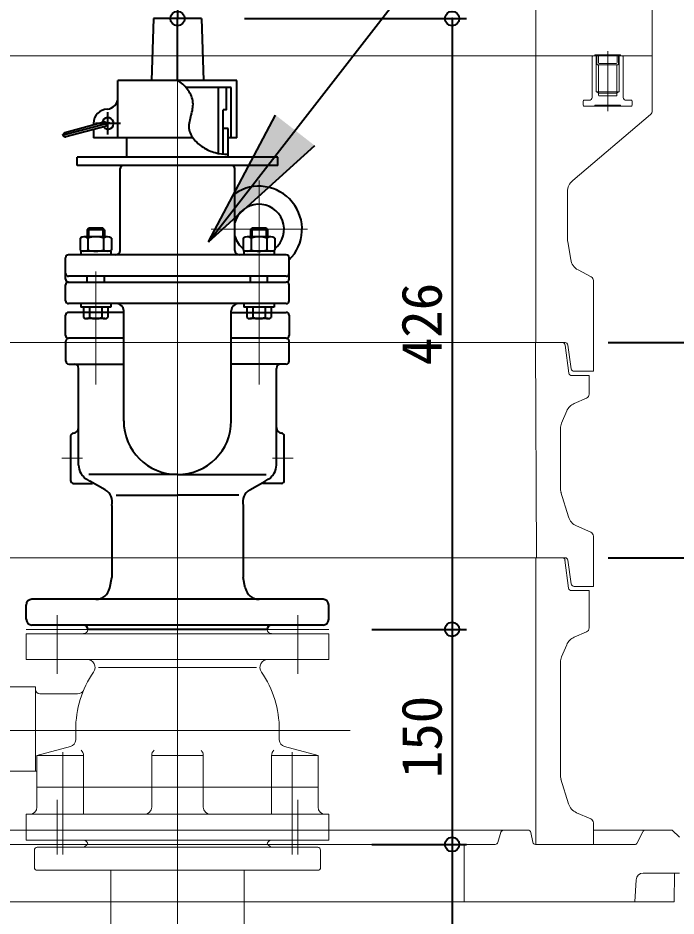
# Model space of a CAD drawing. Units: millimetres at full size, sheet at 1:20. Extents: x -5803 to 5817, y -3160 to 3160.
# Drawn here: x -899 to -440, y 169 to 796 of the extents above; entities that cross this region are included whole.
import ezdxf
from ezdxf.enums import TextEntityAlignment as Align

# ---------------------------------------------------------------- set-up
doc = ezdxf.new("R2010")
doc.units = ezdxf.units.MM
doc.header["$LTSCALE"] = 20
doc.header["$PDMODE"] = 32
doc.header["$PDSIZE"] = 10
for name, color, linetype, lineweight in [('0-7_TEMP01', 3, 'Continuous', 18), ('0-9_躯体', 7, 'Continuous', 9), ('0-A_細線', 7, 'Continuous', 9), ('0-B_消火栓', 2, 'Continuous', 40), ('0-E_寸法', 1, 'Continuous', 40), ('1-3_補修弁', 7, 'Continuous', 9)]:
    doc.layers.add(name, color=color, linetype=linetype, lineweight=lineweight)
doc.styles.add('ＭＳ ゴシック', font='')
doc.styles.get('ＭＳ ゴシック').set_extended_font_data('MS Gothic')

msp = doc.modelspace()

# ---------------------------------------------------------------- linework, layer by layer
at = {"layer": '0-7_TEMP01'}
for p, q in [((-788.07, 925.53), (-788.07, 769.16)), ((-788.08, 369.16), (-788.08, 795.16)), ((-788.08, 794.16), (-788.08, 524.15)), ((-1119.07, 769.16), (-457.06, 769.16)), ((-731.23, 682.33), (-731.23, 539.83)), ((-697.5, 648.2), (-764.64, 648.2)), ((-788.08, 640.65), (-788.08, 420.65)), ((-845.07, 618.66), (-845.07, 539.83)), ((-788.08, 594.15), (-788.08, 244.15)), ((-788.08, 490.65), (-788.08, 240.66)), ((-868.76, 488.46), (-854.4, 488.46)), ((-707.38, 488.46), (-721.75, 488.46)), ((-788.07, 382.55), (-788.07, 198.5)), ((-872.07, 338.15), (-872.07, 379.16)), ((-704.07, 379.16), (-704.07, 338.15)), ((-893.58, 369.16), (-682.58, 369.16)), ((-667.57, 298.65), (-981.46, 298.65)), ((-868.07, 212.15), (-868.07, 283.46)), ((-708.07, 212.15), (-708.07, 283.46)), ((-788.07, 265.65), (-788.07, 115.66)), ((-788.07, 254.16), (-788.07, 154.16)), ((-788.07, 250.66), (-788.07, 150.66)), ((-872.07, 212.15), (-872.07, 250.16)), ((-704.07, 212.15), (-704.07, 250.16)), ((-893.59, 219.15), (-682.59, 219.15)), ((-788.08, 119.16), (-788.08, 217.16)), ((-788.08, 180.02), (-788.08, 21.16))]:
    msp.add_line(p, q, dxfattribs=at)
at = {"layer": '0-9_躯体'}
for p, q in [((-538.07, 819.15), (-538.07, 769.16)), ((-457.06, 819.15), (-457.06, 769.16)), ((-488.06, 772.39), (-488.06, 730.66)), ((-1119.07, 769.16), (-788.07, 769.16)), ((-497.06, 769.16), (-788.07, 769.16)), ((-538.07, 769.16), (-538.07, 569.15)), ((-498.47, 769.16), (-498.97, 768.65)), ((-498.97, 768.65), (-498.97, 740.15)), ((-498.47, 769.16), (-496.07, 769.16)), ((-497.06, 769.9), (-479.06, 769.9)), ((-497.06, 769.9), (-497.06, 769.16)), ((-496.07, 769.16), (-497.06, 769.16)), ((-496.07, 769.16), (-480.07, 769.16)), ((-496.07, 769.16), (-495.62, 768.88)), ((-496.07, 769.16), (-496.07, 744.16)), ((-495.56, 768.65), (-495.56, 763.41)), ((-494.56, 769.9), (-494.56, 764.4)), ((-481.56, 769.9), (-481.56, 764.4)), ((-480.56, 768.65), (-480.56, 763.41)), ((-480.07, 769.16), (-480.52, 768.88)), ((-480.07, 769.16), (-480.07, 744.16)), ((-480.07, 769.16), (-479.06, 769.16)), ((-480.07, 769.16), (-477.67, 769.16)), ((-479.06, 769.9), (-479.06, 769.16)), ((-457.06, 769.16), (-479.06, 769.16)), ((-477.67, 769.16), (-477.17, 768.65)), ((-477.17, 768.65), (-477.17, 740.15)), ((-457.06, 769.16), (-457.06, 730.57)), ((-495.07, 762.91), (-481.06, 762.91)), ((-494.47, 762.91), (-494.47, 743.15)), ((-494.06, 763.9), (-482.06, 763.9)), ((-481.66, 762.91), (-481.66, 743.15)), ((-496.07, 744.16), (-480.07, 744.16)), ((-496.07, 744.16), (-494.47, 743.15)), ((-494.47, 743.15), (-494.47, 741.65)), ((-494.47, 743.15), (-481.66, 743.15)), ((-493.97, 741.15), (-482.16, 741.15)), ((-480.07, 744.16), (-481.66, 743.15)), ((-481.66, 743.15), (-481.66, 741.65)), ((-505.12, 737.65), (-505.12, 734.65)), ((-500.96, 738.15), (-504.62, 738.15)), ((-504.62, 734.15), (-471.52, 734.15)), ((-497.06, 734.65), (-479.06, 734.65)), ((-497.06, 734.65), (-497.06, 734.15)), ((-479.06, 734.65), (-479.06, 734.15)), ((-475.16, 738.15), (-471.52, 738.15)), ((-471.01, 737.65), (-471.01, 734.65)), ((-458.15, 728.26), (-512.46, 682.16)), ((-516.07, 674.47), (-516.07, 640.99)), ((-515.93, 639.34), (-513.88, 627.02)), ((-508.72, 619.84), (-499.65, 615)), ((-1058.33, 569.15), (-788.07, 569.15)), ((-1056.32, 569.15), (-788.07, 569.15)), ((-517.8, 569.15), (-788.07, 569.15)), ((-519.8, 569.15), (-788.07, 569.15)), ((-538.31, 569.15), (-537.81, 419.16)), ((-517.82, 567.43), (-515.08, 547.88)), ((-515.82, 567.43), (-513.5, 550.88)), ((-501.06, 546.15), (-513.1, 546.15)), ((-498.06, 549.15), (-511.51, 549.15)), ((-501.06, 546.15), (-501.06, 533.13)), ((-502.88, 530.38), (-511.38, 526.74)), ((-516.64, 521.48), (-520.25, 513.04)), ((-521.07, 509.11), (-521.07, 467.64)), ((-520.63, 464.74), (-515.4, 447.56)), ((-499.86, 436.94), (-509.84, 441.31)), ((-498.06, 434.19), (-498.06, 399.16)), ((-1058.33, 419.16), (-788.07, 419.16)), ((-517.8, 419.16), (-788.07, 419.16)), ((-538.07, 419.16), (-538.07, 219.15)), ((-515.29, 397.9), (-517.84, 417.42)), ((-515.82, 417.43), (-513.5, 400.88)), ((-501.06, 396.15), (-513.31, 396.15)), ((-498.06, 399.16), (-511.51, 399.16)), ((-501.06, 396.15), (-501.06, 370.13)), ((-502.88, 367.38), (-511.38, 363.74)), ((-516.64, 358.48), (-520.25, 350.05)), ((-521.07, 346.11), (-521.07, 267.64)), ((-515.4, 247.56), (-520.63, 264.73)), ((-499.86, 236.95), (-509.84, 241.31)), ((-498.06, 234.2), (-498.06, 219.15)), ((-1015.55, 229.16), (-560.57, 229.16)), ((-564.63, 220.58), (-562.49, 227.73)), ((-543.71, 229.16), (-560.57, 229.16)), ((-540.38, 220.77), (-541.74, 227.55)), ((-463.06, 229.16), (-498.06, 229.16)), ((-467.51, 220.27), (-463.62, 228.05)), ((-443.06, 229.16), (-463.06, 229.16)), ((-438.06, 224.16), (-443.06, 229.16)), ((-1009.58, 219.15), (-788.07, 219.15)), ((-1009.58, 219.15), (-788.07, 219.15)), ((-566.55, 219.15), (-788.07, 219.15)), ((-588.07, 219.15), (-588.07, 179.16)), ((-498.06, 219.15), (-538.42, 219.15)), ((-469.3, 219.15), (-538.42, 219.15)), ((-468.3, 194.41), (-469.06, 179.16)), ((-438.06, 199.15), (-463.31, 199.15)), ((-441.51, 199.15), (-441.66, 179.16)), ((-1134.47, 179.16), (-788.07, 179.16)), ((-441.66, 179.16), (-788.07, 179.16))]:
    msp.add_line(p, q, dxfattribs=at)
msp.add_lwpolyline([(-498.06, 612.36), (-498.06, 569.15), (-498.06, 549.15)], dxfattribs=at)
for centre, radius, start, end in [((-496.07, 768.65), 0.5, 0, 90), ((-494.06, 764.4), 0.5, 180, 270), ((-482.06, 764.4), 0.5, 270, 0), ((-480.07, 768.65), 0.5, 90, 180), ((-495.07, 763.41), 0.5, 180, 270), ((-481.06, 763.41), 0.5, 270, 0), ((-500.96, 740.15), 2, 270, 0), ((-493.97, 741.65), 0.5, 180, 270), ((-482.16, 741.65), 0.5, 270, 0), ((-475.16, 740.15), 2, 180, 270), ((-504.62, 737.65), 0.5, 90, 180), ((-504.62, 734.65), 0.5, 180, 270), ((-471.52, 737.65), 0.5, 0, 90), ((-471.52, 734.65), 0.5, 270, 0), ((-460.07, 730.57), 3, 309.805, 0), ((-506.06, 674.47), 10, 129.806, 180), ((-506.06, 640.99), 10, 180, 189.462), ((-504.01, 628.66), 10, 189.462, 241.928), ((-501.06, 612.36), 3, 0, 61.927), ((-519.8, 567.15), 2, 7.999, 90), ((-517.8, 567.15), 2, 7.999, 90), ((-513.1, 548.15), 2, 187.999, 270), ((-511.51, 551.15), 2, 187.999, 270), ((-504.06, 533.13), 3, 293.199, 0), ((-507.45, 517.54), 10, 113.199, 156.801), ((-511.06, 509.11), 10, 156.801, 180), ((-511.06, 467.64), 10, 180, 196.928), ((-505.84, 450.48), 10, 196.928, 246.371), ((-501.06, 434.19), 3, 0, 66.371), ((-519.82, 417.15), 2, 7.431, 90), ((-517.8, 417.15), 2, 7.999, 90), ((-511.51, 401.15), 2, 187.999, 270), ((-513.31, 398.15), 2, 187.431, 270), ((-504.06, 370.13), 3, 293.199, 0), ((-507.45, 354.54), 10, 113.199, 156.801), ((-511.06, 346.11), 10, 156.801, 180), ((-511.06, 267.64), 10, 180, 196.928), ((-505.84, 250.47), 10, 196.928, 246.371), ((-501.06, 234.2), 3, 0, 66.371), ((-560.57, 227.15), 2, 90, 163.3), ((-543.71, 227.15), 2, 11.309, 90), ((-461.83, 227.15), 2, 90, 153.435), ((-566.55, 221.15), 2, 270, 343.3), ((-538.42, 221.15), 2, 191.309, 270), ((-469.3, 221.15), 2, 270, 333.435), ((-463.31, 194.16), 5, 90, 177.138)]:
    msp.add_arc(centre, radius, start, end, dxfattribs=at)
at = {"layer": '0-A_細線'}
for p, q in [((-887.87, 215.16), (-887.87, 203.16)), ((-885.87, 217.16), (-690.31, 217.16)), ((-851.09, 219.16), (-853.09, 217.16)), ((-725.09, 219.15), (-723.09, 217.15)), ((-688.31, 215.16), (-688.31, 203.16)), ((-885.87, 201.16), (-690.31, 201.16)), ((-834.58, 37.16), (-834.58, 201.16)), ((-741.58, 37.16), (-741.58, 201.16))]:
    msp.add_line(p, q, dxfattribs=at)
for centre, start, end in [((-885.87, 215.16), 90, 179.998), ((-690.31, 215.16), 0.002, 90), ((-885.87, 203.16), 179.998, 270), ((-690.31, 203.16), 270, 0.002)]:
    msp.add_arc(centre, 2, start, end, dxfattribs=at)
at = {"layer": '0-B_消火栓'}
for p, q in [((-804.82, 795.16), (-806.15, 752.07)), ((-771.33, 795.16), (-804.82, 795.16)), ((-788.08, 752.16), (-788.08, 795.16)), ((-771.33, 795.16), (-770, 752.07)), ((-771.33, 795.16), (-770, 752.07)), ((-746.58, 752.07), (-829.57, 752.07)), ((-829.57, 712.07), (-829.57, 752.07)), ((-806.15, 752.16), (-770, 752.16)), ((-746.58, 712.07), (-746.58, 752.07)), ((-750.58, 747.07), (-782.12, 747.07)), ((-759.57, 701.1), (-759.57, 747.07)), ((-754.03, 747.07), (-753.82, 746.87)), ((-753.82, 731.77), (-753.82, 746.87)), ((-750.58, 712.07), (-750.58, 747.07)), ((-836.58, 714.21), (-836.58, 729.92)), ((-756.32, 700.67), (-756.32, 731.57)), ((-834.95, 722.5), (-868.45, 713.53)), ((-839.38, 722.87), (-866.65, 715.57)), ((-846.58, 722.07), (-846.58, 720.95)), ((-827.75, 722.07), (-845.35, 722.07)), ((-838.6, 719.98), (-865.87, 712.66)), ((-846.58, 717.84), (-846.58, 712.07)), ((-752.83, 718.57), (-756.32, 718.57)), ((-752.83, 698.57), (-752.83, 718.57)), ((-777.43, 712.07), (-846.58, 712.07)), ((-823.32, 698.57), (-823.32, 712.07)), ((-746.58, 712.07), (-752.83, 712.07)), ((-752.83, 698.57), (-752.83, 712.07)), ((-718.08, 698.57), (-858.08, 698.57)), ((-858.08, 692.57), (-858.08, 698.57)), ((-718.08, 692.57), (-718.08, 698.57)), ((-718.08, 692.57), (-858.08, 692.57)), ((-828.07, 633.38), (-828.07, 690.57)), ((-748.07, 633.38), (-748.07, 690.58)), ((-851.08, 647.88), (-851.08, 642.88)), ((-850.07, 648.87), (-850.07, 642.88)), ((-840.08, 648.87), (-850.07, 648.87)), ((-840.08, 648.87), (-840.08, 642.88)), ((-839.08, 647.88), (-840.08, 648.87)), ((-839.08, 647.88), (-839.08, 642.88)), ((-737.23, 647.88), (-737.23, 642.88)), ((-736.23, 648.87), (-736.23, 642.88)), ((-726.23, 648.87), (-736.23, 648.87)), ((-726.23, 648.87), (-726.23, 642.88)), ((-725.23, 647.88), (-726.23, 648.87)), ((-725.23, 647.88), (-725.23, 642.88)), ((-856.02, 642.07), (-856.02, 633.68)), ((-836.86, 642.88), (-853.28, 642.88)), ((-850.55, 642.07), (-850.55, 633.68)), ((-839.6, 642.07), (-839.6, 633.68)), ((-834.13, 642.07), (-834.13, 633.68)), ((-742.18, 642.07), (-742.18, 633.68)), ((-723.02, 642.88), (-739.45, 642.88)), ((-736.71, 642.07), (-736.71, 633.68)), ((-725.76, 642.07), (-725.76, 633.68)), ((-720.28, 642.07), (-720.28, 633.68)), ((-834.58, 632.88), (-855.58, 632.88)), ((-855.58, 632.88), (-855.58, 630.38)), ((-834.58, 632.88), (-834.58, 630.38)), ((-720.73, 632.88), (-741.73, 632.88)), ((-741.73, 632.88), (-741.73, 630.38)), ((-720.73, 632.88), (-720.73, 630.38)), ((-866.08, 613.38), (-866.08, 628.38)), ((-712.23, 630.38), (-864.08, 630.38)), ((-710.23, 613.38), (-710.23, 628.38)), ((-712.23, 615.38), (-864.08, 615.38)), ((-851.08, 611.38), (-851.08, 615.38)), ((-839.08, 611.38), (-839.08, 615.38)), ((-737.23, 611.38), (-737.23, 615.38)), ((-725.23, 611.38), (-725.23, 615.38)), ((-866.08, 598.38), (-866.08, 609.38)), ((-864.08, 611.38), (-712.23, 611.38)), ((-710.23, 598.38), (-710.23, 609.38)), ((-712.23, 596.38), (-864.08, 596.38)), ((-855.58, 596.38), (-855.58, 593.88)), ((-834.58, 596.38), (-834.58, 593.88)), ((-741.73, 596.38), (-741.73, 593.88)), ((-720.73, 596.38), (-720.73, 593.88)), ((-825.58, 590.2), (-864.08, 590.2)), ((-834.58, 593.88), (-855.58, 593.88)), ((-853.58, 593.88), (-853.58, 586.67)), ((-849.33, 593.88), (-849.33, 586.67)), ((-840.83, 593.88), (-840.83, 586.67)), ((-836.58, 593.88), (-836.58, 586.67)), ((-825.58, 514.48), (-825.58, 591.38)), ((-750.58, 514.64), (-750.58, 591.38)), ((-750.58, 590.2), (-712.23, 590.2)), ((-720.73, 593.88), (-741.73, 593.88)), ((-739.73, 593.88), (-739.73, 586.67)), ((-735.48, 593.88), (-735.48, 586.67)), ((-726.98, 593.88), (-726.98, 586.67)), ((-722.73, 593.88), (-722.73, 586.67)), ((-866.08, 574.2), (-866.08, 588.2)), ((-838.7, 585.88), (-851.45, 585.88)), ((-724.86, 585.88), (-737.61, 585.88)), ((-710.23, 588.2), (-710.23, 574.2)), ((-865.91, 556.21), (-865.91, 570.2)), ((-825.58, 572.21), (-864.08, 572.21)), ((-712.23, 572.21), (-750.58, 572.21)), ((-710.23, 556.21), (-710.23, 570.2)), ((-863.92, 554.2), (-825.58, 554.2)), ((-857.08, 483.79), (-857.08, 551.21)), ((-712.23, 554.2), (-750.58, 554.2)), ((-719.08, 483.79), (-719.08, 551.21)), ((-862.57, 472.97), (-862.57, 503.97)), ((-715.08, 505.97), (-715.58, 505.97)), ((-713.58, 472.97), (-713.58, 503.97)), ((-788.08, 477.14), (-850.01, 477.14)), ((-788.08, 477.14), (-726.13, 477.14)), ((-860.58, 470.96), (-847.44, 470.96)), ((-849.13, 472.56), (-851.34, 473.83)), ((-838.53, 466.44), (-849.13, 472.56)), ((-737.62, 466.44), (-727.01, 472.56)), ((-715.58, 470.96), (-728.7, 470.96)), ((-727.01, 472.56), (-724.81, 473.83)), ((-830.79, 462.78), (-788.08, 462.78)), ((-745.36, 462.78), (-788.08, 462.78)), ((-833.76, 455.65), (-833.76, 405.34)), ((-742.38, 455.65), (-742.38, 405.34)), ((-835.36, 398.02), (-833.76, 405.34)), ((-740.79, 398.02), (-742.38, 405.34)), ((-686.58, 390.15), (-889.58, 390.15)), ((-893.58, 376.16), (-893.58, 386.37)), ((-682.58, 376.16), (-682.58, 386.15)), ((-686.58, 372.15), (-889.58, 372.15)), ((-725.58, 369.16), (-850.57, 369.16))]:
    msp.add_line(p, q, dxfattribs=at)
for points in [[(-753.82, 731.77), (-754.03, 731.57), (-756.32, 731.57)], [(-839.08, 647.88), (-851.08, 647.88), (-850.07, 648.87)], [(-725.23, 647.88), (-737.23, 647.88), (-736.23, 648.87)]]:
    msp.add_lwpolyline(points, dxfattribs=at)
for centre, radius, start, end in [((-800.29, 731.48), 23.95, 37.40601, 59.32743), ((-796.83, 733.73), 19.82, 11.82989, 38.28191), ((-837.57, 740.05), 8, 273.185, 0), ((-796.41, 735.19), 19.16, 340.48938, 7.85099), ((-836.58, 722.07), 10, 93.185, 180), ((-746.55, 717.52), 33.73, 160.48927, 176.02855), ((-836.58, 722.07), 4, 217.024, 172.976), ((-838.99, 721.42), 1.5, 285, 105), ((-866.26, 714.11), 1.5, 105, 285), ((-766.13, 720.44), 14.07, 182.40834, 219.66809), ((-755.72, 728.3), 27.11, 218.39583, 237.7464), ((-753.92, 730.44), 29.89, 237.00635, 254.54624), ((-753.82, 731.71), 31.14, 254.99564, 271.83385), ((-826.08, 690.57), 2, 90, 180), ((-750.07, 690.57), 2, 0, 90), ((-731.23, 648.2), 30, 314.427, 124.152), ((-731.23, 648.2), 17.5, 308.734, 164.233), ((-853.28, 637.79), 5.08, 57.419, 122.581), ((-845.07, 623.74), 19.14, 73.374, 106.626), ((-836.86, 637.79), 5.08, 57.419, 122.581), ((-731.23, 648.2), 17.5, 195.767, 231.265), ((-739.45, 637.79), 5.08, 57.419, 122.581), ((-731.23, 623.74), 19.14, 73.374, 106.626), ((-723.02, 637.79), 5.08, 57.419, 122.581), ((-853.28, 637.96), 5.08, 237.419, 302.581), ((-845.07, 652.01), 19.14, 253.374, 286.626), ((-836.86, 637.96), 5.08, 237.419, 302.581), ((-831.08, 633.38), 3, 270, 0), ((-745.08, 633.38), 3, 180, 270), ((-739.45, 637.96), 5.08, 237.419, 302.581), ((-731.23, 652.01), 19.14, 253.374, 286.626), ((-723.02, 637.96), 5.08, 237.419, 302.581), ((-864.08, 628.38), 2, 90, 180), ((-712.23, 628.38), 2, 0, 90), ((-864.08, 617.38), 2, 180, 270), ((-712.23, 617.38), 2, 270, 0), ((-864.08, 613.38), 2, 180, 270), ((-864.08, 609.38), 2, 90, 180), ((-712.23, 613.38), 2, 270, 0), ((-712.23, 609.38), 2, 0, 90), ((-864.08, 598.38), 2, 180, 270), ((-830.58, 591.38), 5, 0, 90), ((-745.58, 591.38), 5, 90, 180), ((-712.23, 598.38), 2, 270, 0), ((-864.08, 588.2), 2, 90, 180), ((-712.23, 588.2), 2, 0, 90), ((-851.45, 589.1), 3.22, 228.74, 311.26), ((-845.07, 597.57), 11.69, 248.679, 291.321), ((-838.7, 589.1), 3.22, 228.74, 311.26), ((-737.61, 589.1), 3.22, 228.74, 311.26), ((-731.23, 597.57), 11.69, 248.679, 291.321), ((-724.86, 589.1), 3.22, 228.74, 311.26), ((-864.08, 574.2), 2, 180, 270), ((-863.92, 570.2), 2, 90, 180), ((-712.23, 574.2), 2, 270, 0), ((-712.23, 570.2), 2, 0, 90), ((-863.92, 556.21), 2, 180, 270), ((-860.07, 551.21), 3, 0, 90), ((-716.08, 551.21), 3, 90, 180), ((-712.23, 556.21), 2, 270, 0), ((-788.08, 514.64), 37.5, 180, 0), ((-861.07, 509.96), 4, 270, 0), ((-715.08, 509.96), 4, 180, 270), ((-860.58, 503.97), 2, 90, 180), ((-715.58, 503.97), 2, 0, 90), ((-845.58, 483.79), 11.5, 180, 240), ((-730.58, 483.79), 11.5, 300, 0), ((-860.58, 472.97), 2, 180, 270), ((-715.58, 472.97), 2, 270, 0), ((-843.53, 457.78), 10, 347.697, 60), ((-732.62, 457.78), 10, 120, 192.303), ((-845.13, 400.16), 10, 270, 347.697), ((-731.02, 400.16), 10, 192.303, 270), ((-889.58, 386.15), 4, 90, 180), ((-686.58, 386.15), 4, 0, 90), ((-889.57, 376.16), 4, 180, 270), ((-686.58, 376.16), 4, 270, 0), ((-853.58, 369.16), 3, 0, 90), ((-722.57, 369.16), 3, 90, 180)]:
    msp.add_arc(centre, radius, start, end, dxfattribs=at)
at = {"layer": '0-E_寸法'}
for p, q in [((-766.5, 639.45), (-468.06, 1023.41)), ((-788.07, 862.16), (-788.07, 795.16)), ((-741.32, 795.16), (-586.59, 795.16)), ((-596.58, 795.16), (-596.58, 369.16)), ((-766.5, 639.45), (-719.78, 727.87)), ((-766.5, 639.45), (-692.36, 706.56)), ((-487.8, 569.15), (-271.99, 569.15)), ((-487.8, 569.15), (-271.99, 569.15)), ((-487.8, 419.16), (-271.99, 419.16)), ((-487.8, 419.16), (-271.99, 419.16)), ((-652.57, 369.16), (-586.59, 369.16)), ((-652.57, 369.16), (-586.59, 369.16)), ((-596.58, 369.16), (-596.58, 219.15)), ((-652.59, 219.15), (-586.59, 219.15)), ((-652.59, 219.15), (-586.59, 219.15)), ((-596.58, 219.15), (-596.58, 19.16))]:
    msp.add_line(p, q, dxfattribs=at)
for p in [(-788.07, 795.16), (-596.58, 795.16), (-596.58, 369.16), (-596.58, 219.15)]:
    msp.add_point(p, dxfattribs=at)
msp.add_solid([(-719.78, 727.87), (-692.36, 706.56), (-766.5, 639.45)], dxfattribs=at)
at = {"layer": '1-3_補修弁'}
for p, q in [((-893.57, 366.15), (-682.57, 366.15)), ((-893.57, 348.15), (-893.57, 366.15)), ((-850.58, 369.16), (-725.58, 369.16)), ((-682.57, 366.15), (-682.57, 348.15)), ((-682.57, 348.15), (-893.57, 348.15)), ((-843.07, 342.58), (-733.07, 342.58)), ((-919.07, 329.16), (-887.07, 329.16)), ((-887.07, 270.16), (-887.07, 329.16)), ((-884.07, 324.16), (-857.89, 324.16)), ((-859.07, 292.23), (-859.07, 299.16)), ((-717.07, 292.23), (-717.07, 299.16)), ((-713.37, 287.4), (-690.07, 281.16)), ((-886.07, 281.16), (-886.07, 245.16)), ((-853.63, 281.16), (-853.63, 240.16)), ((-806.07, 281.16), (-770.07, 281.16)), ((-806.07, 245.16), (-806.07, 281.16)), ((-770.07, 245.16), (-770.07, 281.16)), ((-722.5, 281.16), (-690.07, 281.16)), ((-722.5, 281.16), (-722.5, 240.16)), ((-690.07, 245.16), (-690.07, 281.16)), ((-919.07, 270.16), (-886.07, 270.16)), ((-886.07, 259.15), (-690.07, 259.15)), ((-682.57, 240.16), (-893.57, 240.16)), ((-893.57, 222.16), (-893.57, 240.16)), ((-682.57, 222.16), (-682.57, 240.16)), ((-682.57, 222.16), (-893.57, 222.16)), ((-725.58, 219.15), (-850.59, 219.15)), ((-725.58, 219.15), (-850.59, 219.15)), ((-725.57, 219.15), (-850.57, 219.15))]:
    msp.add_line(p, q, dxfattribs=at)
msp.add_lwpolyline([(-862.78, 287.4), (-886.07, 281.16), (-853.63, 281.16)], dxfattribs=at)
for centre, radius, start, end in [((-853.57, 369.16), 3, 270, 0), ((-722.57, 369.16), 3, 180, 270), ((-851.15, 342.58), 5.58, 325.458, 90), ((-724.99, 342.58), 5.58, 90, 214.542), ((-788.07, 299.16), 71, 145.458, 180), ((-788.07, 299.16), 71, 0, 34.542), ((-884.07, 327.15), 3, 180, 270), ((-857.89, 329.16), 5, 270, 336.75), ((-864.07, 292.23), 5, 285, 0), ((-712.07, 292.23), 5, 180, 255), ((-858.63, 281.16), 5, 0, 47.288), ((-801.06, 281.16), 5, 132.712, 180), ((-775.07, 281.16), 5, 0, 47.288), ((-717.5, 281.16), 5, 132.712, 180), ((-891.07, 245.16), 5, 270, 0), ((-811.06, 245.16), 5, 270, 0), ((-765.07, 245.16), 5, 180, 270), ((-685.07, 245.16), 5, 180, 270), ((-853.57, 219.15), 3, 0, 90), ((-722.57, 219.15), 3, 90, 180)]:
    msp.add_arc(centre, radius, start, end, dxfattribs=at)

# ---------------------------------------------------------------- texts
at = {"layer": '0-E_寸法', "style": 'ＭＳ ゴシック'}
for s, p in [('426', (-595.37, 553.36)), ('150', (-595.37, 265.36))]:
    msp.add_text(s, height=28.15, rotation=90, dxfattribs=at).set_placement(p, align=Align.BOTTOM_LEFT)

doc.saveas('drawing.dxf')
